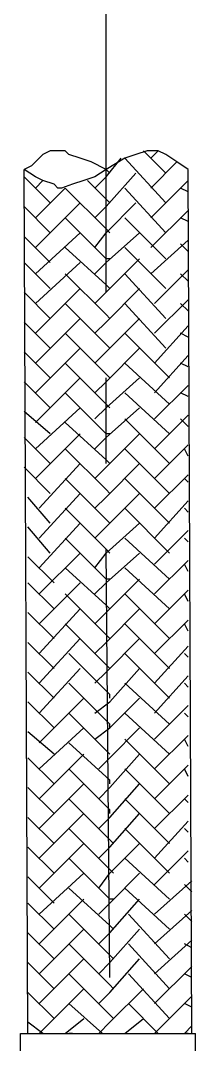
# Model space of a CAD drawing. Header units: millimetres. Extents: x 2041 to 2470, y 3885 to 4533.
# Drawn here: x 2257.1 to 2270.3, y 3925.5 to 4003 of the extents above; entities that cross this region are included whole.
import ezdxf

# ---------------------------------------------------------------- set-up
doc = ezdxf.new("R2010")
doc.units = ezdxf.units.MM

msp = doc.modelspace()

# ---------------------------------------------------------------- linework, layer by layer
for points in [[(2263.543, 3997.103), (2263.543, 3997.103), (2263.543, 4035.733), (2263.543, 4035.733)], [(2263.543, 3982.444), (2263.543, 3982.444), (2263.543, 4008.382), (2263.543, 4008.382)], [(2268.058, 3991.466), (2268.058, 3991.466), (2266.365, 3993.157), (2266.365, 3993.157)], [(2266.928, 3992.594), (2266.928, 3992.594), (2267.493, 3993.157), (2267.493, 3993.157)], [(2268.058, 3989.209), (2268.058, 3989.209), (2264.954, 3992.594), (2264.954, 3992.594)], [(2266.928, 3990.338), (2266.928, 3990.338), (2268.904, 3992.311), (2268.904, 3992.311)], [(2257.622, 3926.334), (2257.622, 3926.334), (2257.339, 3991.748), (2257.339, 3991.748)], [(2263.828, 3991.466), (2263.828, 3991.466), (2263.543, 3991.748), (2263.543, 3991.748)], [(2270.03, 3926.334), (2270.03, 3926.334), (2269.749, 3991.748), (2269.749, 3991.748)], [(2259.315, 3989.209), (2259.315, 3989.209), (2257.339, 3991.183), (2257.339, 3991.183)], [(2258.185, 3990.338), (2258.185, 3990.338), (2258.75, 3990.903), (2258.75, 3990.903)], [(2266.928, 3988.083), (2266.928, 3988.083), (2269.749, 3990.903), (2269.749, 3990.903)], [(2258.185, 3988.083), (2258.185, 3988.083), (2260.441, 3990.338), (2260.441, 3990.338)], [(2268.058, 3986.953), (2268.058, 3986.953), (2264.954, 3990.338), (2264.954, 3990.338)], [(2269.749, 3990.055), (2269.749, 3990.055), (2269.184, 3990.338), (2269.184, 3990.338)], [(2258.185, 3985.827), (2258.185, 3985.827), (2261.571, 3989.209), (2261.571, 3989.209)], [(2259.315, 3986.953), (2259.315, 3986.953), (2257.339, 3988.929), (2257.339, 3988.929)], [(2266.928, 3985.827), (2266.928, 3985.827), (2269.749, 3988.646), (2269.749, 3988.646)], [(2268.058, 3984.981), (2268.058, 3984.981), (2264.954, 3988.083), (2264.954, 3988.083)], [(2269.749, 3987.801), (2269.749, 3987.801), (2269.184, 3988.083), (2269.184, 3988.083)], [(2258.185, 3983.853), (2258.185, 3983.853), (2261.571, 3986.953), (2261.571, 3986.953)], [(2259.315, 3984.699), (2259.315, 3984.699), (2257.339, 3986.673), (2257.339, 3986.673)], [(2266.928, 3983.853), (2266.928, 3983.853), (2269.749, 3986.39), (2269.749, 3986.39)], [(2269.749, 3985.544), (2269.749, 3985.544), (2269.184, 3986.107), (2269.184, 3986.107)], [(2268.058, 3982.725), (2268.058, 3982.725), (2264.954, 3985.827), (2264.954, 3985.827)], [(2259.315, 3982.725), (2259.315, 3982.725), (2257.339, 3984.699), (2257.339, 3984.699)], [(2258.185, 3981.599), (2258.185, 3981.599), (2261.571, 3984.699), (2261.571, 3984.699)], [(2268.058, 3980.469), (2268.058, 3980.469), (2264.954, 3983.853), (2264.954, 3983.853)], [(2267.21, 3981.599), (2267.21, 3981.599), (2269.749, 3984.136), (2269.749, 3984.136)], [(2269.749, 3983.29), (2269.749, 3983.29), (2269.184, 3983.853), (2269.184, 3983.853)], [(2259.315, 3980.469), (2259.315, 3980.469), (2257.339, 3982.444), (2257.339, 3982.444)], [(2258.185, 3979.342), (2258.185, 3979.342), (2261.571, 3982.725), (2261.571, 3982.725)], [(2268.058, 3978.212), (2268.058, 3978.212), (2264.954, 3981.599), (2264.954, 3981.599)], [(2267.21, 3979.342), (2267.21, 3979.342), (2269.749, 3981.879), (2269.749, 3981.879)], [(2269.749, 3981.034), (2269.749, 3981.034), (2269.184, 3981.599), (2269.184, 3981.599)], [(2259.315, 3978.212), (2259.315, 3978.212), (2257.339, 3980.188), (2257.339, 3980.188)], [(2258.185, 3977.086), (2258.185, 3977.086), (2261.571, 3980.469), (2261.571, 3980.469)], [(2267.21, 3977.086), (2267.21, 3977.086), (2269.749, 3979.903), (2269.749, 3979.903)], [(2268.338, 3975.958), (2268.338, 3975.958), (2264.954, 3979.342), (2264.954, 3979.342)], [(2269.749, 3979.058), (2269.749, 3979.058), (2269.184, 3979.342), (2269.184, 3979.342)], [(2259.315, 3975.958), (2259.315, 3975.958), (2257.339, 3977.932), (2257.339, 3977.932)], [(2258.185, 3974.83), (2258.185, 3974.83), (2261.571, 3978.212), (2261.571, 3978.212)], [(2267.21, 3974.83), (2267.21, 3974.83), (2269.749, 3977.651), (2269.749, 3977.651)], [(2268.338, 3973.984), (2268.338, 3973.984), (2264.954, 3977.086), (2264.954, 3977.086)], [(2269.749, 3976.803), (2269.749, 3976.803), (2269.184, 3977.086), (2269.184, 3977.086)], [(2259.315, 3973.704), (2259.315, 3973.704), (2257.339, 3975.675), (2257.339, 3975.675)], [(2258.185, 3972.573), (2258.185, 3972.573), (2261.571, 3975.958), (2261.571, 3975.958)], [(2263.543, 3969.473), (2263.543, 3969.473), (2263.543, 3975.958), (2263.543, 3975.958)], [(2267.21, 3972.856), (2267.21, 3972.856), (2269.749, 3975.395), (2269.749, 3975.395)], [(2268.338, 3971.728), (2268.338, 3971.728), (2264.954, 3974.83), (2264.954, 3974.83)], [(2269.749, 3974.549), (2269.749, 3974.549), (2269.184, 3974.83), (2269.184, 3974.83)], [(2258.185, 3970.602), (2258.185, 3970.602), (2261.571, 3973.704), (2261.571, 3973.704)], [(2259.315, 3971.728), (2259.315, 3971.728), (2257.339, 3973.419), (2257.339, 3973.419)], [(2267.21, 3970.602), (2267.21, 3970.602), (2269.749, 3973.138), (2269.749, 3973.138)], [(2268.338, 3969.473), (2268.338, 3969.473), (2264.954, 3972.856), (2264.954, 3972.856)], [(2269.749, 3972.293), (2269.749, 3972.293), (2269.184, 3972.856), (2269.184, 3972.856)], [(2259.315, 3969.473), (2259.315, 3969.473), (2257.339, 3971.447), (2257.339, 3971.447)], [(2258.185, 3968.345), (2258.185, 3968.345), (2261.571, 3971.728), (2261.571, 3971.728)], [(2268.338, 3967.217), (2268.338, 3967.217), (2264.954, 3970.602), (2264.954, 3970.602)], [(2267.21, 3968.345), (2267.21, 3968.345), (2269.749, 3970.882), (2269.749, 3970.882)], [(2269.749, 3970.036), (2269.749, 3970.036), (2269.467, 3970.602), (2269.467, 3970.602)], [(2259.315, 3967.217), (2259.315, 3967.217), (2257.339, 3969.191), (2257.339, 3969.191)], [(2258.467, 3966.089), (2258.467, 3966.089), (2261.571, 3969.473), (2261.571, 3969.473)], [(2268.338, 3964.961), (2268.338, 3964.961), (2264.954, 3968.345), (2264.954, 3968.345)], [(2267.21, 3966.089), (2267.21, 3966.089), (2269.749, 3968.628), (2269.749, 3968.628)], [(2269.749, 3968.063), (2269.749, 3968.063), (2269.467, 3968.345), (2269.467, 3968.345)], [(2259.315, 3964.961), (2259.315, 3964.961), (2257.622, 3966.936), (2257.622, 3966.936)], [(2258.467, 3963.834), (2258.467, 3963.834), (2261.571, 3967.217), (2261.571, 3967.217)], [(2268.338, 3962.704), (2268.338, 3962.704), (2264.954, 3966.089), (2264.954, 3966.089)], [(2267.21, 3963.834), (2267.21, 3963.834), (2269.749, 3966.654), (2269.749, 3966.654)], [(2269.749, 3965.806), (2269.749, 3965.806), (2269.467, 3966.089), (2269.467, 3966.089)], [(2259.315, 3962.704), (2259.315, 3962.704), (2257.622, 3964.68), (2257.622, 3964.68)], [(2258.467, 3961.578), (2258.467, 3961.578), (2261.571, 3964.961), (2261.571, 3964.961)], [(2267.21, 3961.859), (2267.21, 3961.859), (2269.749, 3964.398), (2269.749, 3964.398)], [(2268.338, 3960.732), (2268.338, 3960.732), (2264.954, 3963.834), (2264.954, 3963.834)], [(2269.749, 3963.552), (2269.749, 3963.552), (2269.467, 3963.834), (2269.467, 3963.834)], [(2263.828, 3930.562), (2263.828, 3930.562), (2263.543, 3962.989), (2263.543, 3962.989)], [(2259.596, 3960.452), (2259.596, 3960.452), (2257.622, 3962.424), (2257.622, 3962.424)], [(2258.467, 3959.604), (2258.467, 3959.604), (2261.571, 3962.704), (2261.571, 3962.704)], [(2267.21, 3959.604), (2267.21, 3959.604), (2269.749, 3962.143), (2269.749, 3962.143)], [(2268.338, 3958.476), (2268.338, 3958.476), (2264.954, 3961.578), (2264.954, 3961.578)], [(2269.749, 3961.298), (2269.749, 3961.298), (2269.467, 3961.859), (2269.467, 3961.859)], [(2259.596, 3958.476), (2259.596, 3958.476), (2257.622, 3960.452), (2257.622, 3960.452)], [(2258.467, 3957.35), (2258.467, 3957.35), (2261.571, 3960.452), (2261.571, 3960.452)], [(2267.21, 3957.35), (2267.21, 3957.35), (2269.749, 3959.887), (2269.749, 3959.887)], [(2268.338, 3956.22), (2268.338, 3956.22), (2264.954, 3959.604), (2264.954, 3959.604)], [(2269.749, 3959.041), (2269.749, 3959.041), (2269.467, 3959.604), (2269.467, 3959.604)], [(2259.596, 3956.22), (2259.596, 3956.22), (2257.622, 3958.196), (2257.622, 3958.196)], [(2258.467, 3955.094), (2258.467, 3955.094), (2261.571, 3958.476), (2261.571, 3958.476)], [(2267.21, 3955.094), (2267.21, 3955.094), (2269.749, 3957.63), (2269.749, 3957.63)], [(2268.338, 3953.965), (2268.338, 3953.965), (2264.954, 3957.35), (2264.954, 3957.35)], [(2269.749, 3956.785), (2269.749, 3956.785), (2269.467, 3957.35), (2269.467, 3957.35)], [(2259.596, 3953.965), (2259.596, 3953.965), (2257.622, 3955.939), (2257.622, 3955.939)], [(2258.467, 3952.837), (2258.467, 3952.837), (2261.571, 3956.22), (2261.571, 3956.22)], [(2268.338, 3951.709), (2268.338, 3951.709), (2264.954, 3955.094), (2264.954, 3955.094)], [(2267.21, 3952.837), (2267.21, 3952.837), (2269.749, 3955.657), (2269.749, 3955.657)], [(2269.749, 3954.811), (2269.749, 3954.811), (2269.467, 3955.094), (2269.467, 3955.094)], [(2259.596, 3951.709), (2259.596, 3951.709), (2257.622, 3953.683), (2257.622, 3953.683)], [(2258.467, 3950.581), (2258.467, 3950.581), (2261.571, 3953.965), (2261.571, 3953.965)], [(2268.338, 3949.735), (2268.338, 3949.735), (2264.954, 3952.837), (2264.954, 3952.837)], [(2267.21, 3950.581), (2267.21, 3950.581), (2269.749, 3953.402), (2269.749, 3953.402)], [(2269.749, 3952.555), (2269.749, 3952.555), (2269.467, 3952.837), (2269.467, 3952.837)], [(2259.596, 3949.455), (2259.596, 3949.455), (2257.622, 3951.426), (2257.622, 3951.426)], [(2258.467, 3948.327), (2258.467, 3948.327), (2261.852, 3951.709), (2261.852, 3951.709)], [(2263.828, 3947.481), (2263.828, 3947.481), (2260.724, 3950.581), (2260.724, 3950.581)], [(2268.338, 3947.481), (2268.338, 3947.481), (2264.954, 3950.581), (2264.954, 3950.581)], [(2267.21, 3948.607), (2267.21, 3948.607), (2269.749, 3951.146), (2269.749, 3951.146)], [(2269.749, 3950.3), (2269.749, 3950.3), (2269.467, 3950.581), (2269.467, 3950.581)], [(2259.596, 3947.481), (2259.596, 3947.481), (2257.622, 3949.172), (2257.622, 3949.172)], [(2258.467, 3946.353), (2258.467, 3946.353), (2261.852, 3949.455), (2261.852, 3949.455)], [(2267.21, 3946.353), (2267.21, 3946.353), (2269.749, 3948.89), (2269.749, 3948.89)], [(2268.338, 3945.225), (2268.338, 3945.225), (2264.954, 3948.607), (2264.954, 3948.607)], [(2269.749, 3948.044), (2269.749, 3948.044), (2269.467, 3948.607), (2269.467, 3948.607)], [(2258.467, 3944.096), (2258.467, 3944.096), (2261.852, 3947.481), (2261.852, 3947.481)], [(2259.596, 3945.225), (2259.596, 3945.225), (2257.622, 3947.198), (2257.622, 3947.198)], [(2267.21, 3944.096), (2267.21, 3944.096), (2269.749, 3946.635), (2269.749, 3946.635)], [(2268.338, 3942.968), (2268.338, 3942.968), (2264.954, 3946.353), (2264.954, 3946.353)], [(2269.749, 3945.79), (2269.749, 3945.79), (2269.467, 3946.353), (2269.467, 3946.353)], [(2258.467, 3941.842), (2258.467, 3941.842), (2261.852, 3945.225), (2261.852, 3945.225)], [(2259.596, 3942.968), (2259.596, 3942.968), (2257.622, 3944.944), (2257.622, 3944.944)], [(2267.21, 3941.842), (2267.21, 3941.842), (2269.749, 3944.379), (2269.749, 3944.379)], [(2268.338, 3940.712), (2268.338, 3940.712), (2264.954, 3944.096), (2264.954, 3944.096)], [(2269.749, 3943.814), (2269.749, 3943.814), (2269.467, 3944.096), (2269.467, 3944.096)], [(2259.596, 3940.712), (2259.596, 3940.712), (2257.622, 3942.688), (2257.622, 3942.688)], [(2258.467, 3939.586), (2258.467, 3939.586), (2261.852, 3942.968), (2261.852, 3942.968)], [(2267.21, 3939.586), (2267.21, 3939.586), (2269.749, 3942.405), (2269.749, 3942.405)], [(2268.338, 3938.457), (2268.338, 3938.457), (2264.954, 3941.842), (2264.954, 3941.842)], [(2269.749, 3941.557), (2269.749, 3941.557), (2269.467, 3941.842), (2269.467, 3941.842)], [(2259.596, 3938.457), (2259.596, 3938.457), (2257.622, 3940.431), (2257.622, 3940.431)], [(2258.467, 3937.329), (2258.467, 3937.329), (2261.852, 3940.712), (2261.852, 3940.712)], [(2268.338, 3936.484), (2268.338, 3936.484), (2264.954, 3939.586), (2264.954, 3939.586)], [(2267.21, 3937.61), (2267.21, 3937.61), (2269.749, 3940.151), (2269.749, 3940.151)], [(2269.749, 3939.305), (2269.749, 3939.305), (2269.467, 3939.586), (2269.467, 3939.586)], [(2259.596, 3936.203), (2259.596, 3936.203), (2257.622, 3938.175), (2257.622, 3938.175)], [(2258.467, 3935.355), (2258.467, 3935.355), (2261.852, 3938.457), (2261.852, 3938.457)], [(2268.338, 3934.227), (2268.338, 3934.227), (2264.954, 3937.329), (2264.954, 3937.329)], [(2267.21, 3935.355), (2267.21, 3935.355), (2270.03, 3937.894), (2270.03, 3937.894)], [(2270.03, 3937.049), (2270.03, 3937.049), (2269.467, 3937.61), (2269.467, 3937.61)], [(2258.467, 3933.101), (2258.467, 3933.101), (2261.852, 3936.484), (2261.852, 3936.484)], [(2259.596, 3934.227), (2259.596, 3934.227), (2257.622, 3936.203), (2257.622, 3936.203)], [(2268.338, 3931.973), (2268.338, 3931.973), (2265.236, 3935.355), (2265.236, 3935.355)], [(2267.21, 3933.101), (2267.21, 3933.101), (2270.03, 3935.638), (2270.03, 3935.638)], [(2270.03, 3934.792), (2270.03, 3934.792), (2269.467, 3935.355), (2269.467, 3935.355)], [(2258.467, 3930.845), (2258.467, 3930.845), (2261.852, 3934.227), (2261.852, 3934.227)], [(2259.596, 3931.973), (2259.596, 3931.973), (2257.622, 3933.947), (2257.622, 3933.947)], [(2267.21, 3930.845), (2267.21, 3930.845), (2270.03, 3933.382), (2270.03, 3933.382)], [(2268.338, 3929.717), (2268.338, 3929.717), (2265.236, 3933.101), (2265.236, 3933.101)], [(2270.03, 3932.819), (2270.03, 3932.819), (2269.467, 3933.101), (2269.467, 3933.101)], [(2258.467, 3928.588), (2258.467, 3928.588), (2261.852, 3931.973), (2261.852, 3931.973)], [(2259.596, 3929.717), (2259.596, 3929.717), (2257.622, 3931.69), (2257.622, 3931.69)], [(2267.21, 3928.588), (2267.21, 3928.588), (2270.03, 3931.408), (2270.03, 3931.408)], [(2268.338, 3927.46), (2268.338, 3927.46), (2265.236, 3930.845), (2265.236, 3930.845)], [(2270.03, 3930.562), (2270.03, 3930.562), (2269.467, 3930.845), (2269.467, 3930.845)], [(2258.467, 3926.334), (2258.467, 3926.334), (2261.852, 3929.717), (2261.852, 3929.717)], [(2259.596, 3927.46), (2259.596, 3927.46), (2257.622, 3929.434), (2257.622, 3929.434)], [(2267.21, 3926.334), (2267.21, 3926.334), (2270.03, 3929.154), (2270.03, 3929.154)], [(2263.263, 3926.334), (2263.263, 3926.334), (2260.724, 3928.588), (2260.724, 3928.588)], [(2267.493, 3926.334), (2267.493, 3926.334), (2265.236, 3928.588), (2265.236, 3928.588)], [(2270.03, 3928.306), (2270.03, 3928.306), (2269.467, 3928.588), (2269.467, 3928.588)], [(2258.75, 3926.334), (2258.75, 3926.334), (2257.622, 3927.18), (2257.622, 3927.18)], [(2260.441, 3926.334), (2260.441, 3926.334), (2261.852, 3927.46), (2261.852, 3927.46)], [(2264.954, 3926.334), (2264.954, 3926.334), (2266.365, 3927.46), (2266.365, 3927.46)], [(2269.467, 3926.334), (2269.467, 3926.334), (2270.03, 3926.897), (2270.03, 3926.897)], [(2257.057, 3926.334), (2257.057, 3926.334), (2270.314, 3926.334), (2270.314, 3926.334)], [(2257.057, 3924.643), (2257.057, 3924.643), (2257.057, 3926.334), (2257.057, 3926.334)], [(2257.622, 3926.334), (2257.622, 3926.334), (2270.03, 3926.334), (2270.03, 3926.334)], [(2261.006, 3926.334), (2261.006, 3926.334), (2260.724, 3926.334), (2260.724, 3926.334)], [(2269.749, 3926.334), (2269.749, 3926.334), (2269.467, 3926.334), (2269.467, 3926.334)], [(2270.314, 3924.643), (2270.314, 3924.643), (2270.314, 3926.334), (2270.314, 3926.334)]]:
    msp.add_open_spline(points, degree=3)
for points, knots in [([(2263.543, 3991.748), (2263.543, 3991.748), (2262.417, 3992.311), (2262.417, 3992.311), (2262.417, 3992.311), (2262.417, 3992.311), (2261.571, 3992.594), (2261.571, 3992.594), (2261.571, 3992.594), (2261.571, 3992.594), (2260.724, 3992.874), (2260.724, 3992.874), (2260.724, 3992.874), (2260.724, 3992.874), (2260.441, 3993.157), (2260.441, 3993.157), (2260.441, 3993.157), (2260.441, 3993.157), (2260.161, 3993.157), (2260.161, 3993.157), (2260.161, 3993.157), (2260.161, 3993.157), (2259.596, 3993.157), (2259.596, 3993.157), (2259.596, 3993.157), (2259.596, 3993.157), (2259.315, 3993.157), (2259.315, 3993.157), (2259.315, 3993.157), (2259.315, 3993.157), (2258.75, 3992.874), (2258.75, 3992.874), (2258.75, 3992.874), (2258.75, 3992.874), (2258.185, 3992.311), (2258.185, 3992.311), (2258.185, 3992.311), (2258.185, 3992.311), (2257.904, 3992.029), (2257.904, 3992.029), (2257.904, 3992.029), (2257.904, 3992.029), (2257.339, 3991.748), (2257.339, 3991.748)], [0, 0, 0, 0, 0.090909, 0.090909, 0.090909, 0.090909, 0.181818, 0.181818, 0.181818, 0.181818, 0.272727, 0.272727, 0.272727, 0.272727, 0.363636, 0.363636, 0.363636, 0.363636, 0.454545, 0.454545, 0.454545, 0.454545, 0.545455, 0.545455, 0.545455, 0.545455, 0.636364, 0.636364, 0.636364, 0.636364, 0.727273, 0.727273, 0.727273, 0.727273, 0.818182, 0.818182, 0.818182, 0.818182, 0.909091, 0.909091, 0.909091, 0.909091, 1, 1, 1, 1]), ([(2269.749, 3991.748), (2269.749, 3991.748), (2268.904, 3992.311), (2268.904, 3992.311), (2268.904, 3992.311), (2268.904, 3992.311), (2268.058, 3992.874), (2268.058, 3992.874), (2268.058, 3992.874), (2268.058, 3992.874), (2267.493, 3993.157), (2267.493, 3993.157), (2267.493, 3993.157), (2267.493, 3993.157), (2266.928, 3993.157), (2266.928, 3993.157), (2266.928, 3993.157), (2266.928, 3993.157), (2266.647, 3993.157), (2266.647, 3993.157), (2266.647, 3993.157), (2266.647, 3993.157), (2265.8, 3992.874), (2265.8, 3992.874), (2265.8, 3992.874), (2265.8, 3992.874), (2264.954, 3992.594), (2264.954, 3992.594), (2264.954, 3992.594), (2264.954, 3992.594), (2263.543, 3991.748), (2263.543, 3991.748), (2263.543, 3991.748), (2263.543, 3991.748), (2262.698, 3991.183), (2262.698, 3991.183), (2262.698, 3991.183), (2262.698, 3991.183), (2261.852, 3990.903), (2261.852, 3990.903), (2261.852, 3990.903), (2261.852, 3990.903), (2261.006, 3990.62), (2261.006, 3990.62), (2261.006, 3990.62), (2261.006, 3990.62), (2260.161, 3990.338), (2260.161, 3990.338), (2260.161, 3990.338), (2260.161, 3990.338), (2259.876, 3990.338), (2259.876, 3990.338), (2259.876, 3990.338), (2259.876, 3990.338), (2259.596, 3990.62), (2259.596, 3990.62), (2259.596, 3990.62), (2259.596, 3990.62), (2258.75, 3990.903), (2258.75, 3990.903), (2258.75, 3990.903), (2258.75, 3990.903), (2258.185, 3991.183), (2258.185, 3991.183), (2258.185, 3991.183), (2258.185, 3991.183), (2257.339, 3991.748), (2257.339, 3991.748)], [0, 0, 0, 0, 0.058824, 0.058824, 0.058824, 0.058824, 0.117647, 0.117647, 0.117647, 0.117647, 0.176471, 0.176471, 0.176471, 0.176471, 0.235294, 0.235294, 0.235294, 0.235294, 0.294118, 0.294118, 0.294118, 0.294118, 0.352941, 0.352941, 0.352941, 0.352941, 0.411765, 0.411765, 0.411765, 0.411765, 0.470588, 0.470588, 0.470588, 0.470588, 0.529412, 0.529412, 0.529412, 0.529412, 0.588235, 0.588235, 0.588235, 0.588235, 0.647059, 0.647059, 0.647059, 0.647059, 0.705882, 0.705882, 0.705882, 0.705882, 0.764706, 0.764706, 0.764706, 0.764706, 0.823529, 0.823529, 0.823529, 0.823529, 0.882353, 0.882353, 0.882353, 0.882353, 0.941176, 0.941176, 0.941176, 0.941176, 1, 1, 1, 1]), ([(2262.698, 3990.338), (2262.698, 3990.338), (2263.543, 3991.183), (2263.543, 3991.183), (2263.543, 3991.183), (2263.543, 3991.183), (2264.673, 3992.594), (2264.673, 3992.594)], [0, 0, 0, 0, 0.5, 0.5, 0.5, 0.5, 1, 1, 1, 1]), ([(2263.828, 3989.209), (2263.828, 3989.209), (2263.543, 3989.492), (2263.543, 3989.492), (2263.543, 3989.492), (2263.543, 3989.492), (2262.132, 3990.903), (2262.132, 3990.903)], [0, 0, 0, 0, 0.5, 0.5, 0.5, 0.5, 1, 1, 1, 1]), ([(2262.698, 3988.083), (2262.698, 3988.083), (2263.543, 3988.929), (2263.543, 3988.929), (2263.543, 3988.929), (2263.543, 3988.929), (2265.8, 3991.466), (2265.8, 3991.466)], [0, 0, 0, 0, 0.5, 0.5, 0.5, 0.5, 1, 1, 1, 1]), ([(2263.828, 3986.953), (2263.828, 3986.953), (2263.543, 3987.236), (2263.543, 3987.236), (2263.543, 3987.236), (2263.543, 3987.236), (2260.441, 3990.338), (2260.441, 3990.338)], [0, 0, 0, 0, 0.5, 0.5, 0.5, 0.5, 1, 1, 1, 1]), ([(2262.698, 3985.827), (2262.698, 3985.827), (2263.543, 3986.953), (2263.543, 3986.953), (2263.543, 3986.953), (2263.543, 3986.953), (2265.8, 3989.209), (2265.8, 3989.209)], [0, 0, 0, 0, 0.5, 0.5, 0.5, 0.5, 1, 1, 1, 1]), ([(2263.828, 3984.981), (2263.828, 3984.981), (2263.543, 3984.981), (2263.543, 3984.981), (2263.543, 3984.981), (2263.543, 3984.981), (2260.441, 3988.083), (2260.441, 3988.083)], [0, 0, 0, 0, 0.5, 0.5, 0.5, 0.5, 1, 1, 1, 1]), ([(2262.698, 3983.853), (2262.698, 3983.853), (2263.543, 3984.699), (2263.543, 3984.699), (2263.543, 3984.699), (2263.543, 3984.699), (2266.082, 3986.953), (2266.082, 3986.953)], [0, 0, 0, 0, 0.5, 0.5, 0.5, 0.5, 1, 1, 1, 1]), ([(2263.828, 3982.725), (2263.828, 3982.725), (2263.543, 3983.005), (2263.543, 3983.005), (2263.543, 3983.005), (2263.543, 3983.005), (2260.441, 3985.827), (2260.441, 3985.827)], [0, 0, 0, 0, 0.5, 0.5, 0.5, 0.5, 1, 1, 1, 1]), ([(2262.698, 3981.599), (2262.698, 3981.599), (2263.543, 3982.444), (2263.543, 3982.444), (2263.543, 3982.444), (2263.543, 3982.444), (2266.082, 3984.981), (2266.082, 3984.981)], [0, 0, 0, 0, 0.5, 0.5, 0.5, 0.5, 1, 1, 1, 1]), ([(2263.828, 3980.469), (2263.828, 3980.469), (2263.543, 3980.753), (2263.543, 3980.753), (2263.543, 3980.753), (2263.543, 3980.753), (2260.441, 3983.853), (2260.441, 3983.853)], [0, 0, 0, 0, 0.5, 0.5, 0.5, 0.5, 1, 1, 1, 1]), ([(2262.698, 3979.342), (2262.698, 3979.342), (2263.543, 3980.188), (2263.543, 3980.188), (2263.543, 3980.188), (2263.543, 3980.188), (2266.082, 3982.725), (2266.082, 3982.725)], [0, 0, 0, 0, 0.5, 0.5, 0.5, 0.5, 1, 1, 1, 1]), ([(2263.828, 3978.212), (2263.828, 3978.212), (2263.543, 3978.497), (2263.543, 3978.497), (2263.543, 3978.497), (2263.543, 3978.497), (2260.441, 3981.599), (2260.441, 3981.599)], [0, 0, 0, 0, 0.5, 0.5, 0.5, 0.5, 1, 1, 1, 1]), ([(2262.698, 3977.086), (2262.698, 3977.086), (2263.543, 3977.932), (2263.543, 3977.932), (2263.543, 3977.932), (2263.543, 3977.932), (2266.082, 3980.469), (2266.082, 3980.469)], [0, 0, 0, 0, 0.5, 0.5, 0.5, 0.5, 1, 1, 1, 1]), ([(2263.828, 3975.958), (2263.828, 3975.958), (2263.543, 3976.24), (2263.543, 3976.24), (2263.543, 3976.24), (2263.543, 3976.24), (2260.441, 3979.342), (2260.441, 3979.342)], [0, 0, 0, 0, 0.5, 0.5, 0.5, 0.5, 1, 1, 1, 1]), ([(2262.698, 3974.83), (2262.698, 3974.83), (2263.543, 3975.675), (2263.543, 3975.675), (2263.543, 3975.675), (2263.543, 3975.675), (2266.082, 3978.212), (2266.082, 3978.212)], [0, 0, 0, 0, 0.5, 0.5, 0.5, 0.5, 1, 1, 1, 1]), ([(2263.828, 3973.704), (2263.828, 3973.704), (2263.543, 3973.984), (2263.543, 3973.984), (2263.543, 3973.984), (2263.543, 3973.984), (2260.441, 3977.086), (2260.441, 3977.086)], [0, 0, 0, 0, 0.5, 0.5, 0.5, 0.5, 1, 1, 1, 1]), ([(2262.698, 3972.856), (2262.698, 3972.856), (2263.543, 3973.704), (2263.543, 3973.704), (2263.543, 3973.704), (2263.543, 3973.704), (2266.082, 3975.958), (2266.082, 3975.958)], [0, 0, 0, 0, 0.5, 0.5, 0.5, 0.5, 1, 1, 1, 1]), ([(2263.828, 3971.728), (2263.828, 3971.728), (2263.543, 3971.728), (2263.543, 3971.728), (2263.543, 3971.728), (2263.543, 3971.728), (2260.441, 3974.83), (2260.441, 3974.83)], [0, 0, 0, 0, 0.5, 0.5, 0.5, 0.5, 1, 1, 1, 1]), ([(2262.698, 3970.602), (2262.698, 3970.602), (2263.543, 3971.447), (2263.543, 3971.447), (2263.543, 3971.447), (2263.543, 3971.447), (2266.082, 3973.704), (2266.082, 3973.704)], [0, 0, 0, 0, 0.5, 0.5, 0.5, 0.5, 1, 1, 1, 1]), ([(2263.828, 3969.473), (2263.828, 3969.473), (2263.543, 3969.754), (2263.543, 3969.754), (2263.543, 3969.754), (2263.543, 3969.754), (2260.441, 3972.573), (2260.441, 3972.573)], [0, 0, 0, 0, 0.5, 0.5, 0.5, 0.5, 1, 1, 1, 1]), ([(2262.698, 3968.345), (2262.698, 3968.345), (2263.543, 3969.191), (2263.543, 3969.191), (2263.543, 3969.191), (2263.543, 3969.191), (2266.082, 3971.728), (2266.082, 3971.728)], [0, 0, 0, 0, 0.5, 0.5, 0.5, 0.5, 1, 1, 1, 1]), ([(2263.828, 3967.217), (2263.828, 3967.217), (2263.543, 3967.5), (2263.543, 3967.5), (2263.543, 3967.5), (2263.543, 3967.5), (2260.441, 3970.602), (2260.441, 3970.602)], [0, 0, 0, 0, 0.5, 0.5, 0.5, 0.5, 1, 1, 1, 1]), ([(2262.698, 3966.089), (2262.698, 3966.089), (2263.543, 3966.936), (2263.543, 3966.936), (2263.543, 3966.936), (2263.543, 3966.936), (2266.082, 3969.473), (2266.082, 3969.473)], [0, 0, 0, 0, 0.5, 0.5, 0.5, 0.5, 1, 1, 1, 1]), ([(2263.828, 3964.961), (2263.828, 3964.961), (2263.543, 3965.243), (2263.543, 3965.243), (2263.543, 3965.243), (2263.543, 3965.243), (2260.441, 3968.345), (2260.441, 3968.345)], [0, 0, 0, 0, 0.5, 0.5, 0.5, 0.5, 1, 1, 1, 1]), ([(2262.698, 3963.834), (2262.698, 3963.834), (2263.543, 3964.68), (2263.543, 3964.68), (2263.543, 3964.68), (2263.543, 3964.68), (2266.082, 3967.217), (2266.082, 3967.217)], [0, 0, 0, 0, 0.5, 0.5, 0.5, 0.5, 1, 1, 1, 1]), ([(2263.828, 3962.704), (2263.828, 3962.704), (2263.543, 3962.989), (2263.543, 3962.989), (2263.543, 3962.989), (2263.543, 3962.989), (2260.441, 3966.089), (2260.441, 3966.089)], [0, 0, 0, 0, 0.5, 0.5, 0.5, 0.5, 1, 1, 1, 1]), ([(2262.698, 3961.578), (2262.698, 3961.578), (2263.543, 3962.704), (2263.543, 3962.704), (2263.543, 3962.704), (2263.543, 3962.704), (2266.082, 3964.961), (2266.082, 3964.961)], [0, 0, 0, 0, 0.5, 0.5, 0.5, 0.5, 1, 1, 1, 1]), ([(2263.828, 3960.732), (2263.828, 3960.732), (2263.543, 3960.732), (2263.543, 3960.732), (2263.543, 3960.732), (2263.543, 3960.732), (2260.441, 3963.834), (2260.441, 3963.834)], [0, 0, 0, 0, 0.5, 0.5, 0.5, 0.5, 1, 1, 1, 1]), ([(2262.698, 3959.604), (2262.698, 3959.604), (2263.543, 3960.452), (2263.543, 3960.452), (2263.543, 3960.452), (2263.543, 3960.452), (2266.082, 3962.704), (2266.082, 3962.704)], [0, 0, 0, 0, 0.5, 0.5, 0.5, 0.5, 1, 1, 1, 1]), ([(2263.828, 3958.476), (2263.828, 3958.476), (2263.543, 3958.757), (2263.543, 3958.757), (2263.543, 3958.757), (2263.543, 3958.757), (2260.441, 3961.578), (2260.441, 3961.578)], [0, 0, 0, 0, 0.5, 0.5, 0.5, 0.5, 1, 1, 1, 1]), ([(2262.698, 3957.35), (2262.698, 3957.35), (2263.543, 3958.196), (2263.543, 3958.196), (2263.543, 3958.196), (2263.543, 3958.196), (2266.082, 3960.732), (2266.082, 3960.732)], [0, 0, 0, 0, 0.5, 0.5, 0.5, 0.5, 1, 1, 1, 1]), ([(2263.828, 3956.22), (2263.828, 3956.22), (2263.543, 3956.504), (2263.543, 3956.504), (2263.543, 3956.504), (2263.543, 3956.504), (2260.441, 3959.604), (2260.441, 3959.604)], [0, 0, 0, 0, 0.5, 0.5, 0.5, 0.5, 1, 1, 1, 1]), ([(2262.698, 3955.094), (2262.698, 3955.094), (2263.543, 3955.939), (2263.543, 3955.939), (2263.543, 3955.939), (2263.543, 3955.939), (2266.082, 3958.476), (2266.082, 3958.476)], [0, 0, 0, 0, 0.5, 0.5, 0.5, 0.5, 1, 1, 1, 1]), ([(2263.828, 3953.965), (2263.828, 3953.965), (2263.543, 3954.248), (2263.543, 3954.248), (2263.543, 3954.248), (2263.543, 3954.248), (2260.441, 3957.35), (2260.441, 3957.35)], [0, 0, 0, 0, 0.5, 0.5, 0.5, 0.5, 1, 1, 1, 1]), ([(2262.698, 3952.837), (2262.698, 3952.837), (2263.543, 3953.683), (2263.543, 3953.683), (2263.543, 3953.683), (2263.543, 3953.683), (2266.082, 3956.22), (2266.082, 3956.22)], [0, 0, 0, 0, 0.5, 0.5, 0.5, 0.5, 1, 1, 1, 1]), ([(2263.828, 3951.709), (2263.828, 3951.709), (2263.828, 3951.992), (2263.828, 3951.992), (2263.828, 3951.992), (2263.828, 3951.992), (2260.724, 3955.094), (2260.724, 3955.094)], [0, 0, 0, 0, 0.5, 0.5, 0.5, 0.5, 1, 1, 1, 1]), ([(2262.698, 3950.581), (2262.698, 3950.581), (2263.828, 3951.426), (2263.828, 3951.426), (2263.828, 3951.426), (2263.828, 3951.426), (2266.082, 3953.965), (2266.082, 3953.965)], [0, 0, 0, 0, 0.5, 0.5, 0.5, 0.5, 1, 1, 1, 1]), ([(2263.828, 3949.455), (2263.828, 3949.455), (2263.828, 3949.735), (2263.828, 3949.735), (2263.828, 3949.735), (2263.828, 3949.735), (2260.724, 3952.837), (2260.724, 3952.837)], [0, 0, 0, 0, 0.5, 0.5, 0.5, 0.5, 1, 1, 1, 1]), ([(2262.698, 3948.607), (2262.698, 3948.607), (2263.828, 3949.455), (2263.828, 3949.455), (2263.828, 3949.455), (2263.828, 3949.455), (2266.082, 3951.709), (2266.082, 3951.709)], [0, 0, 0, 0, 0.5, 0.5, 0.5, 0.5, 1, 1, 1, 1]), ([(2262.98, 3946.353), (2262.98, 3946.353), (2263.828, 3947.198), (2263.828, 3947.198), (2263.828, 3947.198), (2263.828, 3947.198), (2266.082, 3949.455), (2266.082, 3949.455)], [0, 0, 0, 0, 0.5, 0.5, 0.5, 0.5, 1, 1, 1, 1]), ([(2263.828, 3945.225), (2263.828, 3945.225), (2263.828, 3945.505), (2263.828, 3945.505), (2263.828, 3945.505), (2263.828, 3945.505), (2260.724, 3948.327), (2260.724, 3948.327)], [0, 0, 0, 0, 0.5, 0.5, 0.5, 0.5, 1, 1, 1, 1]), ([(2262.98, 3944.096), (2262.98, 3944.096), (2263.828, 3944.944), (2263.828, 3944.944), (2263.828, 3944.944), (2263.828, 3944.944), (2266.082, 3947.481), (2266.082, 3947.481)], [0, 0, 0, 0, 0.5, 0.5, 0.5, 0.5, 1, 1, 1, 1]), ([(2263.828, 3942.968), (2263.828, 3942.968), (2263.828, 3943.251), (2263.828, 3943.251), (2263.828, 3943.251), (2263.828, 3943.251), (2260.724, 3946.353), (2260.724, 3946.353)], [0, 0, 0, 0, 0.5, 0.5, 0.5, 0.5, 1, 1, 1, 1]), ([(2262.98, 3941.842), (2262.98, 3941.842), (2263.828, 3942.688), (2263.828, 3942.688), (2263.828, 3942.688), (2263.828, 3942.688), (2266.082, 3945.225), (2266.082, 3945.225)], [0, 0, 0, 0, 0.5, 0.5, 0.5, 0.5, 1, 1, 1, 1]), ([(2264.108, 3940.712), (2264.108, 3940.712), (2263.828, 3940.996), (2263.828, 3940.996), (2263.828, 3940.996), (2263.828, 3940.996), (2260.724, 3944.096), (2260.724, 3944.096)], [0, 0, 0, 0, 0.5, 0.5, 0.5, 0.5, 1, 1, 1, 1]), ([(2262.98, 3939.586), (2262.98, 3939.586), (2263.828, 3940.431), (2263.828, 3940.431), (2263.828, 3940.431), (2263.828, 3940.431), (2266.082, 3942.968), (2266.082, 3942.968)], [0, 0, 0, 0, 0.5, 0.5, 0.5, 0.5, 1, 1, 1, 1]), ([(2264.108, 3938.457), (2264.108, 3938.457), (2263.828, 3938.74), (2263.828, 3938.74), (2263.828, 3938.74), (2263.828, 3938.74), (2260.724, 3941.842), (2260.724, 3941.842)], [0, 0, 0, 0, 0.5, 0.5, 0.5, 0.5, 1, 1, 1, 1]), ([(2262.98, 3937.329), (2262.98, 3937.329), (2263.828, 3938.457), (2263.828, 3938.457), (2263.828, 3938.457), (2263.828, 3938.457), (2266.082, 3940.712), (2266.082, 3940.712)], [0, 0, 0, 0, 0.5, 0.5, 0.5, 0.5, 1, 1, 1, 1]), ([(2264.108, 3936.484), (2264.108, 3936.484), (2263.828, 3936.484), (2263.828, 3936.484), (2263.828, 3936.484), (2263.828, 3936.484), (2260.724, 3939.586), (2260.724, 3939.586)], [0, 0, 0, 0, 0.5, 0.5, 0.5, 0.5, 1, 1, 1, 1]), ([(2262.98, 3935.355), (2262.98, 3935.355), (2263.828, 3936.203), (2263.828, 3936.203), (2263.828, 3936.203), (2263.828, 3936.203), (2266.082, 3938.457), (2266.082, 3938.457)], [0, 0, 0, 0, 0.5, 0.5, 0.5, 0.5, 1, 1, 1, 1]), ([(2264.108, 3934.227), (2264.108, 3934.227), (2263.828, 3934.51), (2263.828, 3934.51), (2263.828, 3934.51), (2263.828, 3934.51), (2260.724, 3937.329), (2260.724, 3937.329)], [0, 0, 0, 0, 0.5, 0.5, 0.5, 0.5, 1, 1, 1, 1]), ([(2262.98, 3933.101), (2262.98, 3933.101), (2263.828, 3933.947), (2263.828, 3933.947), (2263.828, 3933.947), (2263.828, 3933.947), (2266.082, 3936.484), (2266.082, 3936.484)], [0, 0, 0, 0, 0.5, 0.5, 0.5, 0.5, 1, 1, 1, 1]), ([(2264.108, 3931.973), (2264.108, 3931.973), (2263.828, 3932.256), (2263.828, 3932.256), (2263.828, 3932.256), (2263.828, 3932.256), (2260.724, 3935.355), (2260.724, 3935.355)], [0, 0, 0, 0, 0.5, 0.5, 0.5, 0.5, 1, 1, 1, 1]), ([(2262.98, 3930.845), (2262.98, 3930.845), (2263.828, 3931.69), (2263.828, 3931.69), (2263.828, 3931.69), (2263.828, 3931.69), (2266.082, 3934.227), (2266.082, 3934.227)], [0, 0, 0, 0, 0.5, 0.5, 0.5, 0.5, 1, 1, 1, 1]), ([(2264.108, 3929.717), (2264.108, 3929.717), (2263.828, 3929.999), (2263.828, 3929.999), (2263.828, 3929.999), (2263.828, 3929.999), (2260.724, 3933.101), (2260.724, 3933.101)], [0, 0, 0, 0, 0.5, 0.5, 0.5, 0.5, 1, 1, 1, 1]), ([(2262.98, 3928.588), (2262.98, 3928.588), (2263.828, 3929.434), (2263.828, 3929.434), (2263.828, 3929.434), (2263.828, 3929.434), (2266.082, 3931.973), (2266.082, 3931.973)], [0, 0, 0, 0, 0.5, 0.5, 0.5, 0.5, 1, 1, 1, 1]), ([(2264.108, 3927.46), (2264.108, 3927.46), (2263.828, 3927.743), (2263.828, 3927.743), (2263.828, 3927.743), (2263.828, 3927.743), (2260.724, 3930.845), (2260.724, 3930.845)], [0, 0, 0, 0, 0.5, 0.5, 0.5, 0.5, 1, 1, 1, 1]), ([(2262.98, 3926.334), (2262.98, 3926.334), (2263.828, 3927.18), (2263.828, 3927.18), (2263.828, 3927.18), (2263.828, 3927.18), (2266.365, 3929.717), (2266.365, 3929.717)], [0, 0, 0, 0, 0.5, 0.5, 0.5, 0.5, 1, 1, 1, 1])]:
    msp.add_open_spline(points, degree=3, knots=knots)

doc.saveas('drawing.dxf')
